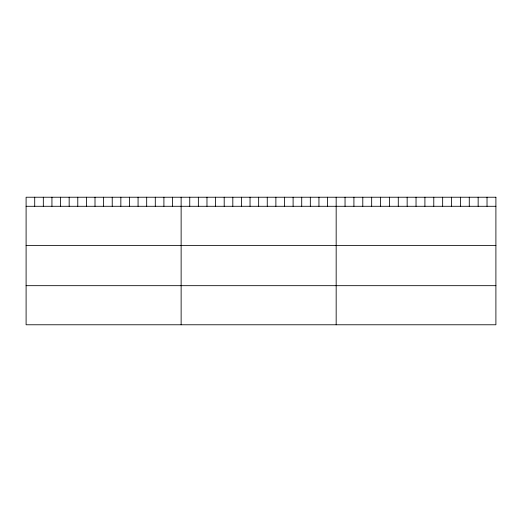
<?xml version="1.0" encoding="UTF-8"?>
<svg xmlns="http://www.w3.org/2000/svg" width="522" height="522" viewBox="0 0 522 522"><rect width="100%" height="100%" fill="white"/><g stroke="black" fill="none" stroke-linecap="round" stroke-linejoin="round"><path stroke-width="0.78" d="M26.1 206.288L495.9 206.288M26.1 245.386L495.9 245.386M26.1 285.678L495.9 285.678M487.026 197.225L487.026 206.288M478.152 197.225L478.152 206.288M469.278 197.225L469.278 206.288M460.404 197.225L460.404 206.288M451.53 197.225L451.53 206.288M442.656 197.225L442.656 206.288M433.782 197.225L433.782 206.288M424.908 197.225L424.908 206.288M416.034 197.225L416.034 206.288M407.16 197.225L407.16 206.288M398.286 197.225L398.286 206.288M389.412 197.225L389.412 206.288M380.538 197.225L380.538 206.288M371.664 197.225L371.664 206.288M362.79 197.225L362.79 206.288M353.916 197.225L353.916 206.288M345.042 197.225L345.042 206.288M336.168 197.225L336.168 324.775M327.555 197.225L327.555 206.288M318.942 197.225L318.942 206.288M310.329 197.225L310.329 206.288M301.716 197.225L301.716 206.288M293.103 197.225L293.103 206.288M284.49 197.225L284.49 206.288M275.877 197.225L275.877 206.288M267.264 197.225L267.264 206.288M258.651 197.225L258.651 206.288M250.038 197.225L250.038 206.288M241.425 197.225L241.425 206.288M232.812 197.225L232.812 206.288M224.199 197.225L224.199 206.288M215.586 197.225L215.586 206.288M206.973 197.225L206.973 206.288M198.36 197.225L198.36 206.288M189.747 197.225L189.747 206.288M181.134 197.225L181.134 324.775M172.521 197.225L172.521 206.288M163.908 197.225L163.908 206.288M155.295 197.225L155.295 206.288M146.682 197.225L146.682 206.288M138.069 197.225L138.069 206.288M129.456 197.225L129.456 206.288M120.843 197.225L120.843 206.288M112.23 197.225L112.23 206.288M103.617 197.225L103.617 206.288M95.004 197.225L95.004 206.288M86.391 197.225L86.391 206.288M77.778 197.225L77.778 206.288M69.165 197.225L69.165 206.288M60.552 197.225L60.552 206.288M51.939 197.225L51.939 206.288M43.326 197.225L43.326 206.288M34.713 197.225L34.713 206.288M495.9 197.225L26.1 197.225L26.1 324.775L495.9 324.775L495.9 197.225"/></g></svg>
